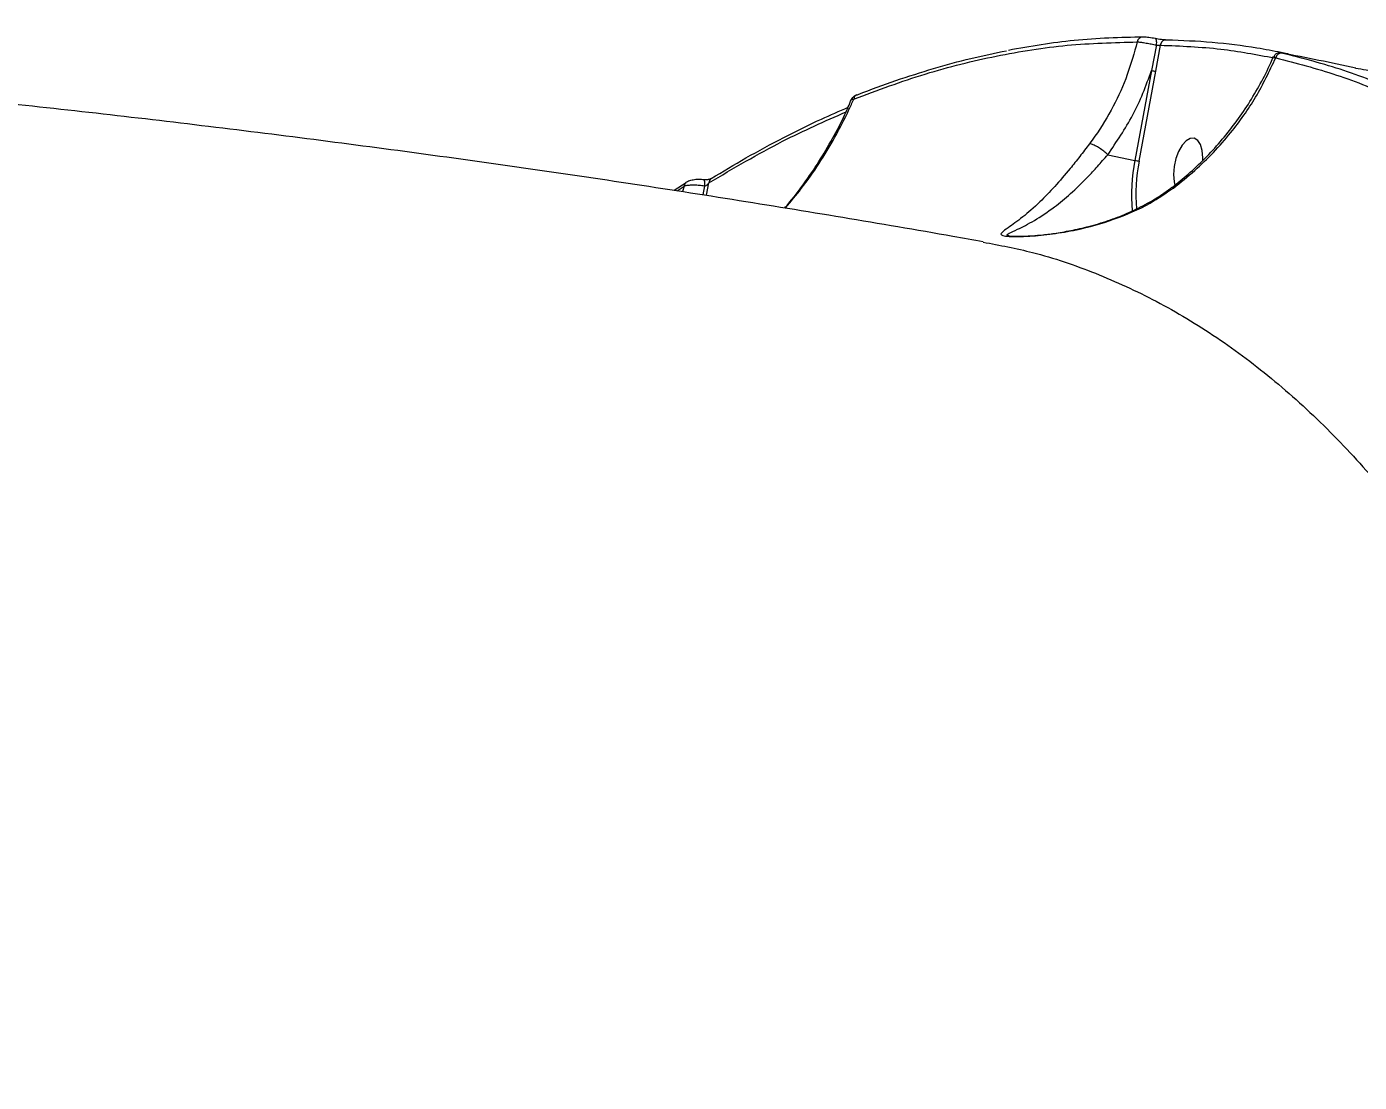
# Model space of a CAD drawing. Header units: millimetres. Extents: x -8422 to 28150, y -6982 to 5510.
# Drawn here: x 2563 to 2773.4, y 1674.9 to 1841.4 of the extents above; entities that cross this region are included whole.
import ezdxf

# ---------------------------------------------------------------- set-up
doc = ezdxf.new("R2010")
doc.units = ezdxf.units.MM
doc.layers.add('DIKOM_ОБЪЕКТ', color=7, linetype='Continuous')
doc.layers.add('DIKOM_РАЗМЕР_ОБЪЕКТА', color=7, linetype='Continuous')
doc.styles.add('style1', font='arial.ttf', dxfattribs={"width": 0.8})
doc.dimstyles.new('1-50', dxfattribs={"dimtxt": 300, "dimasz": 200, "dimexe": 100, "dimexo": 0, "dimgap": 100, "dimtad": 1, "dimdec": 0, "dimtxsty": 'style1', "dimcen": 0, "dimclrd": 7, "dimclre": 7, "dimadec": 1, "dimazin": 2, "dimtfac": 1, "dimtdec": 0, "dimtmove": 1, "dimatfit": 3, "dimfxl": 0, "dimlwd": 25, "dimlwe": 18, "dimarcsym": 0})

# ---------------------------------------------------------------- blocks, each defined once
blk = doc.blocks.new('*D1')
at = {"layer": 'Defpoints', "color": 0, "transparency": 16777216}
for p in [(-5348.28, 1737.01), (6047.45, 1360.22), (6047.45, -3315.33)]:
    blk.add_point(p, dxfattribs=at)
at = {"layer": 'DIKOM_РАЗМЕР_ОБЪЕКТА', "color": 7, "lineweight": 18, "transparency": 16777216}
for p, q in [((-5348.28, 1737.01), (-5348.28, -3415.33)), ((6047.45, 1360.22), (6047.45, -3415.33))]:
    blk.add_line(p, q, dxfattribs=at)
at = {"layer": 'DIKOM_РАЗМЕР_ОБЪЕКТА', "color": 7, "lineweight": 25, "transparency": 16777216}
blk.add_line((-5148.28, -3315.33), (5847.45, -3315.33), dxfattribs=at)
at = {"layer": 'DIKOM_РАЗМЕР_ОБЪЕКТА', "color": 7, "transparency": 16777216}
for points in [[(-5148.28, -3282), (-5148.28, -3348.67), (-5348.28, -3315.33)], [(5847.45, -3282), (5847.45, -3348.67), (6047.45, -3315.33)]]:
    blk.add_solid(points, dxfattribs=at)
at = {"layer": 'DIKOM_РАЗМЕР_ОБЪЕКТА', "color": 0, "transparency": 16777216, "insert": (349.59, -3062.16), "char_height": 300, "attachment_point": 5, "style": 'style1'}
blk.add_mtext('11400', dxfattribs=at)

msp = doc.modelspace()

# ---------------------------------------------------------------- linework, layer by layer
at = {"layer": 'DIKOM_ОБЪЕКТ', "color": 7, "linetype": 'Continuous', "lineweight": 15}
for p, q in [((2741.33, 1838.55), (2740.54, 1834.53)), ((2741.21, 1834.42), (2741.95, 1838.52)), ((2761.9, 1837.17), (2761.95, 1837.16)), ((2740.54, 1834.53), (2737.93, 1820.35)), ((2738.6, 1820.24), (2741.21, 1834.42)), ((2694.01, 1830.69), (2694.04, 1830.7)), ((2733.64, 1821.23), (2737.93, 1820.35)), ((2665.23, 1815.62), (2667.11, 1816.85)), ((2665.67, 1815.56), (2666.79, 1816.3)), ((2666.79, 1816.3), (2666.51, 1815.43)), ((2667.11, 1816.9), (2667.09, 1816.89)), ((2669.99, 1816.33), (2669.72, 1814.93)), ((2670.34, 1814.83), (2670.7, 1816.8))]:
    msp.add_line(p, q, dxfattribs=at)
at = {"layer": 'DIKOM_ОБЪЕКТ', "color": 7, "linetype": 'Continuous', "lineweight": 15, "flags": 128}
for points in [[(2741.33, 1838.55), (2741.36, 1838.75), (2741.37, 1838.94), (2741.36, 1839.12), (2741.34, 1839.27), (2741.31, 1839.4), (2741.26, 1839.49), (2741.2, 1839.55), (2741.13, 1839.56)], [(2748.64, 1820.32), (2748.65, 1820.76), (2748.55, 1821.9), (2748.28, 1822.84), (2747.85, 1823.5), (2747.29, 1823.84), (2746.66, 1823.81), (2746, 1823.44), (2745.37, 1822.74), (2744.81, 1821.77), (2744.38, 1820.62), (2744.11, 1819.37), (2744.01, 1818.12), (2744.11, 1816.98), (2744.23, 1816.44)], [(2669.76, 1817.34), (2669.8, 1817.33), (2669.87, 1817.27), (2669.94, 1817.15), (2669.98, 1816.99), (2670.01, 1816.79), (2670.01, 1816.56), (2669.99, 1816.33)]]:
    msp.add_lwpolyline(points, dxfattribs=at)
at = {"layer": 'DIKOM_ОБЪЕКТ', "color": 7, "linetype": 'Continuous', "lineweight": 15}
for centre, radius, start, end in [((2739.16, 1838.91), 0.883, 82.0683, 171.8808), ((2742.84, 1838.44), 0.896, 82.3948, 174.9487), ((2761.08, 1836.34), 0.942, 82.6532, 168.5452), ((2742.55, 1844.14), 9.82, 258.1904, 262.1563), ((2694.37, 1829.96), 0.811, 115.7684, 176.1795), ((2767.33, 1814.79), 29.92, 169.2839, 184.6585), ((2739.69, 1828.76), 8.59, 258.1598, 262.6925), ((2767.1, 1814.84), 29.01, 169.2701, 184.2645), ((2671.46, 1816.85), 0.763, 124.4946, 183.3616), ((2667.53, 1816.29), 0.741, 126.1355, 179.2381)]:
    msp.add_arc(centre, radius, start, end, dxfattribs=at)
for points, knots in [([(2352.2, 1841.44), (2354.38, 1841.44), (2356.47, 1841.43), (2358.47, 1841.43), (2401.28, 1841.35), (2409.92, 1840.96), (2424.6, 1840.23), (2442.7, 1839.2), (2460.77, 1838.04), (2478.81, 1836.76), (2496.82, 1835.35), (2514.78, 1833.82), (2532.71, 1832.16), (2550.59, 1830.38), (2568.43, 1828.47), (2586.22, 1826.42), (2603.96, 1824.25), (2621.65, 1821.95), (2639.29, 1819.51), (2656.87, 1816.94), (2674.39, 1814.23), (2691.85, 1811.38), (2705.06, 1809.15), (2712.41, 1807.82), (2714, 1807.53)], [0.1525895, 0.1525895, 0.1525895, 0.1525895, 0.1535369, 0.1535369, 0.1535369, 0.173762, 0.220941, 0.2681627, 0.3154334, 0.3627597, 0.4101482, 0.4576061, 0.5051405, 0.5527588, 0.6004687, 0.6482784, 0.6961962, 0.7442309, 0.7923917, 0.8406882, 0.8891305, 0.9377292, 0.9864954, 1, 1, 1, 1]), ([(2693.56, 1830.02), (2697.32, 1831.42), (2704.86, 1834.21), (2716.1, 1836.97), (2727.27, 1838.75), (2734.62, 1838.94), (2738.29, 1839.04)], [0, 0, 0, 0, 0.248596, 0.497193, 0.748598, 1, 1, 1, 1]), ([(2739.29, 1839.79), (2735.65, 1839.71), (2728.61, 1839.56), (2721.43, 1838.31), (2717.96, 1837.7)], [0, 0, 0, 0, 0.516924, 1, 1, 1, 1]), ([(2738.29, 1839.04), (2737.81, 1837.3), (2736.83, 1833.78), (2734.56, 1828.78), (2732.42, 1825.22), (2731.05, 1823.35), (2730.76, 1822.96)], [0, 0, 0, 0, 0.299159, 0.603985, 0.916349, 1, 1, 1, 1]), ([(2738.29, 1839.04), (2738.32, 1839.04), (2738.5, 1839.03), (2738.93, 1838.98), (2739.68, 1838.87), (2740.53, 1838.72), (2741.06, 1838.61), (2741.33, 1838.55)], [0, 0, 0, 0, 0.053164, 0.290008, 0.526832, 0.763363, 1, 1, 1, 1]), ([(2741.13, 1839.56), (2740.97, 1839.59), (2740.64, 1839.65), (2740.13, 1839.72), (2739.68, 1839.77), (2739.41, 1839.79), (2739.3, 1839.79), (2739.29, 1839.79)], [0, 0, 0, 0, 0.236416, 0.472951, 0.709905, 0.946861, 1, 1, 1, 1]), ([(2742.96, 1839.33), (2742.94, 1839.33), (2742.84, 1839.33), (2742.57, 1839.35), (2742.12, 1839.4), (2741.61, 1839.48), (2741.29, 1839.53), (2741.13, 1839.56)], [0, 0, 0, 0, 0.054589, 0.291362, 0.527816, 0.763969, 1, 1, 1, 1]), ([(2741.33, 1838.55), (2741.39, 1838.55), (2741.49, 1838.53), (2741.66, 1838.52), (2741.82, 1838.51), (2741.91, 1838.52), (2741.94, 1838.52), (2741.95, 1838.52)], [0, 0, 0, 0, 0.235525, 0.471612, 0.708299, 0.945456, 1, 1, 1, 1]), ([(2741.95, 1838.52), (2745.15, 1838.39), (2751.22, 1838.15), (2757.13, 1837.04), (2759.92, 1836.52)], [0, 0, 0, 0, 0.526823, 1, 1, 1, 1]), ([(2761.95, 1837.16), (2761.64, 1837.23), (2760.06, 1837.56), (2756.14, 1838.27), (2750.14, 1839.05), (2745.36, 1839.24), (2742.96, 1839.33)], [0, 0, 0, 0, 0.050769, 0.253849, 0.626695, 1, 1, 1, 1]), ([(2694.04, 1830.64), (2694.11, 1830.67), (2696.18, 1831.54), (2700.21, 1832.97), (2706.14, 1834.89), (2711.96, 1836.47), (2715.79, 1837.26), (2717.67, 1837.65)], [0, 0, 0, 0, 0.009819, 0.259835, 0.510022, 0.760317, 1, 1, 1, 1]), ([(2743.79, 1816.09), (2744.65, 1816.77), (2746.44, 1818.19), (2748.99, 1820.61), (2751.47, 1823.3), (2753.77, 1826.18), (2755.88, 1829.22), (2757.75, 1832.42), (2759.06, 1834.94), (2759.65, 1836.42), (2759.79, 1836.77)], [0, 0, 0, 0, 0.123677, 0.259051, 0.396201, 0.534896, 0.674764, 0.815341, 0.956073, 1, 1, 1, 1]), ([(2744, 1815.98), (2745.15, 1816.88), (2747.36, 1818.63), (2750.37, 1821.58), (2753.69, 1825.37), (2757.2, 1830.3), (2759.16, 1834.44), (2760.16, 1836.53)], [0, 0, 0, 0, 0.164794, 0.31844, 0.47352, 0.733309, 1, 1, 1, 1]), ([(2759.9, 1836.73), (2759.93, 1836.8), (2759.99, 1836.96), (2760.18, 1837.13), (2760.38, 1837.26), (2760.58, 1837.33), (2760.73, 1837.35), (2760.85, 1837.35), (2760.91, 1837.34), (2760.96, 1837.34), (2761.03, 1837.33), (2761.16, 1837.3), (2761.36, 1837.27), (2761.55, 1837.23), (2761.58, 1837.22)], [0, 0, 0, 0, 0.086232, 0.199209, 0.293957, 0.373804, 0.438634, 0.48505, 0.513285, 0.541256, 0.589144, 0.743198, 0.964372, 1, 1, 1, 1]), ([(2759.92, 1836.72), (2759.91, 1836.71), (2759.87, 1836.68), (2760.04, 1836.59), (2760.16, 1836.53)], [0, 0, 0, 0, 0.304477, 1, 1, 1, 1]), ([(2760.16, 1836.53), (2763.37, 1835.69), (2769.79, 1834.02), (2779.16, 1830.26), (2788.33, 1825.56), (2795.8, 1820.82), (2800.17, 1817.53), (2801.65, 1816.41)], [0, 0, 0, 0, 0.220311, 0.440622, 0.663085, 0.885547, 1, 1, 1, 1]), ([(2760.57, 1837.45), (2760.73, 1837.41), (2764.84, 1836.62), (2768.9, 1835.78), (2772.79, 1834.97)], [0, 0, 0, 0, 0.040894, 1, 1, 1, 1]), ([(2761.2, 1837.28), (2761.13, 1837.29), (2760.99, 1837.33), (2761, 1837.33), (2761.18, 1837.3), (2761.41, 1837.26), (2761.56, 1837.23), (2761.58, 1837.22)], [0, 0, 0, 0, 0.247877, 0.495912, 0.736469, 0.967031, 1, 1, 1, 1]), ([(2802.79, 1817.12), (2801.3, 1818.24), (2796.95, 1821.52), (2789.52, 1826.24), (2780.37, 1830.94), (2770.95, 1834.74), (2764.45, 1836.43), (2761.2, 1837.28)], [0, 0, 0, 0, 0.114454, 0.334765, 0.555076, 0.777537, 1, 1, 1, 1]), ([(2761.58, 1837.22), (2761.59, 1837.22), (2761.7, 1837.2), (2761.78, 1837.18), (2761.84, 1837.17)], [0, 0, 0, 0, 0.160482, 1, 1, 1, 1]), ([(2761.84, 1837.17), (2761.92, 1837.16), (2762.05, 1837.13), (2762.07, 1837.13), (2762.08, 1837.13)], [0, 0, 0, 0, 0.645913, 1, 1, 1, 1]), ([(2762.08, 1837.13), (2762.1, 1837.13), (2762.18, 1837.11), (2762.16, 1837.12), (2762.02, 1837.15), (2761.95, 1837.16)], [0, 0, 0, 0, 0.127881, 0.563973, 1, 1, 1, 1]), ([(2733.64, 1821.23), (2735.03, 1823.27), (2737.12, 1826.34), (2739.26, 1830.92), (2740.11, 1833.32), (2740.54, 1834.53)], [0, 0, 0, 0, 0.497134, 0.747534, 1, 1, 1, 1]), ([(2772.77, 1834.9), (2773.33, 1834.81), (2777.7, 1834.13), (2785.64, 1831.6), (2796.4, 1827.17), (2804.84, 1822.68), (2809.53, 1819.32), (2810.95, 1818.3)], [0, 0, 0, 0, 0.040773, 0.323485, 0.605965, 0.880474, 1, 1, 1, 1]), ([(2682.69, 1812.86), (2682.84, 1813.03), (2683.91, 1814.25), (2685.72, 1816.67), (2688.1, 1820.14), (2690.26, 1823.8), (2691.98, 1827.08), (2692.86, 1829.17), (2693.19, 1829.97)], [0, 0, 0, 0, 0.03434, 0.23847, 0.445837, 0.657465, 0.868986, 1, 1, 1, 1]), ([(2682.8, 1812.84), (2683.64, 1813.85), (2685.52, 1816.09), (2688.12, 1819.83), (2690.64, 1823.99), (2692.41, 1827.43), (2693.31, 1829.46), (2693.56, 1830.02)], [0, 0, 0, 0, 0.191187, 0.425904, 0.6672, 0.908499, 1, 1, 1, 1]), ([(2693.21, 1829.97), (2693.27, 1830.07), (2693.38, 1830.29), (2693.67, 1830.53), (2693.89, 1830.65), (2694.03, 1830.7), (2694.04, 1830.7)], [0, 0, 0, 0, 0.282791, 0.584493, 0.967769, 1, 1, 1, 1]), ([(2693.23, 1829.96), (2693.22, 1829.96), (2693.19, 1830), (2693.36, 1830.02), (2693.53, 1830.02), (2693.56, 1830.02)], [0, 0, 0, 0, 0.123948, 0.854428, 1, 1, 1, 1]), ([(2670.7, 1816.8), (2674.57, 1819.09), (2681.8, 1823.35), (2689, 1826.53), (2692.34, 1828)], [0, 0, 0, 0, 0.536675, 1, 1, 1, 1]), ([(2671.03, 1817.47), (2672.87, 1818.57), (2676.69, 1820.87), (2682.49, 1823.98), (2687.87, 1826.65), (2691.25, 1828.11), (2692.65, 1828.72)], [0, 0, 0, 0, 0.254656, 0.530301, 0.804999, 1, 1, 1, 1]), ([(2730.76, 1822.96), (2730.25, 1822.29), (2729.21, 1820.92), (2727.36, 1818.6), (2725.22, 1816.11), (2722.68, 1813.49), (2720.12, 1811.27), (2718.05, 1809.8), (2716.88, 1808.98), (2716.67, 1808.59), (2717.38, 1808.38), (2718.93, 1808.3), (2721.56, 1808.38), (2724.96, 1808.71), (2729.43, 1809.47), (2734.67, 1810.93), (2739.86, 1813.15), (2742.8, 1815.16), (2744, 1815.98)], [0, 0, 0, 0, 0.040099, 0.080888, 0.149972, 0.221162, 0.312571, 0.406697, 0.468105, 0.51845, 0.550951, 0.585753, 0.630847, 0.68855, 0.747828, 0.839794, 0.934576, 1, 1, 1, 1]), ([(2733.64, 1821.24), (2733.44, 1821.42), (2733.04, 1821.78), (2732.34, 1822.28), (2731.66, 1822.67), (2731.15, 1822.88), (2730.88, 1822.95), (2730.78, 1822.96), (2730.76, 1822.96)], [0, 0, 0, 0, 0.211491, 0.422971, 0.634464, 0.845934, 0.964801, 1, 1, 1, 1]), ([(2718.07, 1808.42), (2717.94, 1808.45), (2717.65, 1808.52), (2717.78, 1808.67), (2718.23, 1808.94), (2719.59, 1809.53), (2722.03, 1810.78), (2724.92, 1812.7), (2727.76, 1815.03), (2730.06, 1817.25), (2732.03, 1819.37), (2733.1, 1820.61), (2733.64, 1821.24), (2733.64, 1821.24)], [0, 0, 0, 0, 0.03898, 0.082618, 0.127511, 0.239613, 0.41121, 0.587114, 0.717255, 0.850353, 0.924628, 0.999939, 1, 1, 1, 1]), ([(2733.64, 1821.24), (2733.64, 1821.24), (2733.64, 1821.23), (2733.64, 1821.23), (2733.64, 1821.23)], [0, 0, 0, 0, 0.651369, 1, 1, 1, 1]), ([(2667.12, 1816.89), (2667.19, 1816.94), (2667.46, 1817.11), (2668.02, 1817.28), (2668.85, 1817.39), (2669.46, 1817.39), (2669.75, 1817.34), (2669.76, 1817.34)], [0, 0, 0, 0, 0.105787, 0.395955, 0.678981, 0.981087, 1, 1, 1, 1]), ([(2669.77, 1817.34), (2669.78, 1817.34), (2669.86, 1817.32), (2670.07, 1817.31), (2670.36, 1817.32), (2670.67, 1817.36), (2670.9, 1817.42), (2671.02, 1817.47), (2671.02, 1817.47), (2671.03, 1817.48)], [0, 0, 0, 0, 0.02592, 0.180696, 0.356504, 0.551508, 0.756145, 0.906325, 1, 1, 1, 1]), ([(2666.79, 1816.3), (2666.85, 1816.32), (2667.07, 1816.39), (2667.59, 1816.47), (2668.37, 1816.49), (2669.2, 1816.45), (2669.72, 1816.37), (2669.99, 1816.33)], [0, 0, 0, 0, 0.09029, 0.332208, 0.559059, 0.777583, 1, 1, 1, 1]), ([(2669.99, 1816.33), (2670.03, 1816.33), (2670.09, 1816.33), (2670.21, 1816.37), (2670.34, 1816.43), (2670.51, 1816.56), (2670.63, 1816.7), (2670.68, 1816.78), (2670.7, 1816.8)], [0, 0, 0, 0, 0.152254, 0.182498, 0.38692, 0.623947, 0.89564, 1, 1, 1, 1]), ([(2720.45, 1808.39), (2720.87, 1808.41), (2721.81, 1808.45), (2723.51, 1808.6), (2725.66, 1808.88), (2728.23, 1809.33), (2731.12, 1810.01), (2734.07, 1810.92), (2737.05, 1812.1), (2739.8, 1813.47), (2742.08, 1814.82), (2743.3, 1815.75), (2743.78, 1816.11)], [0, 0, 0, 0, 0.057377, 0.12724, 0.214479, 0.323804, 0.441015, 0.56728, 0.688939, 0.818172, 0.928735, 1, 1, 1, 1]), ([(2743.82, 1816.06), (2743.82, 1816.06), (2743.81, 1816.11), (2743.9, 1816.05), (2743.99, 1815.99), (2744, 1815.98)], [0, 0, 0, 0, 0.000792, 0.840049, 1, 1, 1, 1]), ([(2713.99, 1807.44), (2716.6, 1806.95), (2722.61, 1805.82), (2731.73, 1802.69), (2741.44, 1798.26), (2750.9, 1792.58), (2760.09, 1785.67), (2768.79, 1777.7), (2776.99, 1768.71), (2784.68, 1758.79), (2791.98, 1747.76), (2798.87, 1735.61), (2805.3, 1722.37), (2810.75, 1709.24), (2815.34, 1696.49), (2819.19, 1684.31), (2822.68, 1671.6), (2825.82, 1658.4), (2828.58, 1644.77), (2830.97, 1630.7), (2833, 1616.23), (2834.03, 1606.24), (2834.54, 1601.25)], [0, 0, 0, 0, 0.041888, 0.096446, 0.150962, 0.207069, 0.263222, 0.319328, 0.373715, 0.428144, 0.48253, 0.538502, 0.594519, 0.650491, 0.693934, 0.737377, 0.781167, 0.824957, 0.868542, 0.912128, 0.956064, 1, 1, 1, 1]), ([(2718.06, 1808.41), (2718.06, 1808.41), (2718.03, 1808.42), (2718.22, 1808.39), (2718.66, 1808.36), (2719.42, 1808.36), (2720.04, 1808.36), (2720.44, 1808.39), (2720.45, 1808.39)], [0, 0, 0, 0, 0.044803, 0.229074, 0.446198, 0.688062, 0.988758, 1, 1, 1, 1])]:
    msp.add_open_spline(points, degree=3, knots=knots, dxfattribs=at)

# ---------------------------------------------------------------- dimensions: what is measured, and where the dimension line sits
at = {"layer": 'DIKOM_РАЗМЕР_ОБЪЕКТА'}
dim = msp.add_linear_dim(base=(6047.45, -3315.33), p1=(-5348.28, 1737.01), p2=(6047.45, 1360.22), text='11400', dimstyle='1-50', override={"dimscale": 1, "dimtix": 0, "dimtofl": 1, "dimtmove": 1, "dimatfit": 3}, dxfattribs=at)
dim.commit()
dim.dimension.update_dxf_attribs({"geometry": '*D1', "text_midpoint": (349.59, -3062.16)})

doc.saveas('drawing.dxf')
